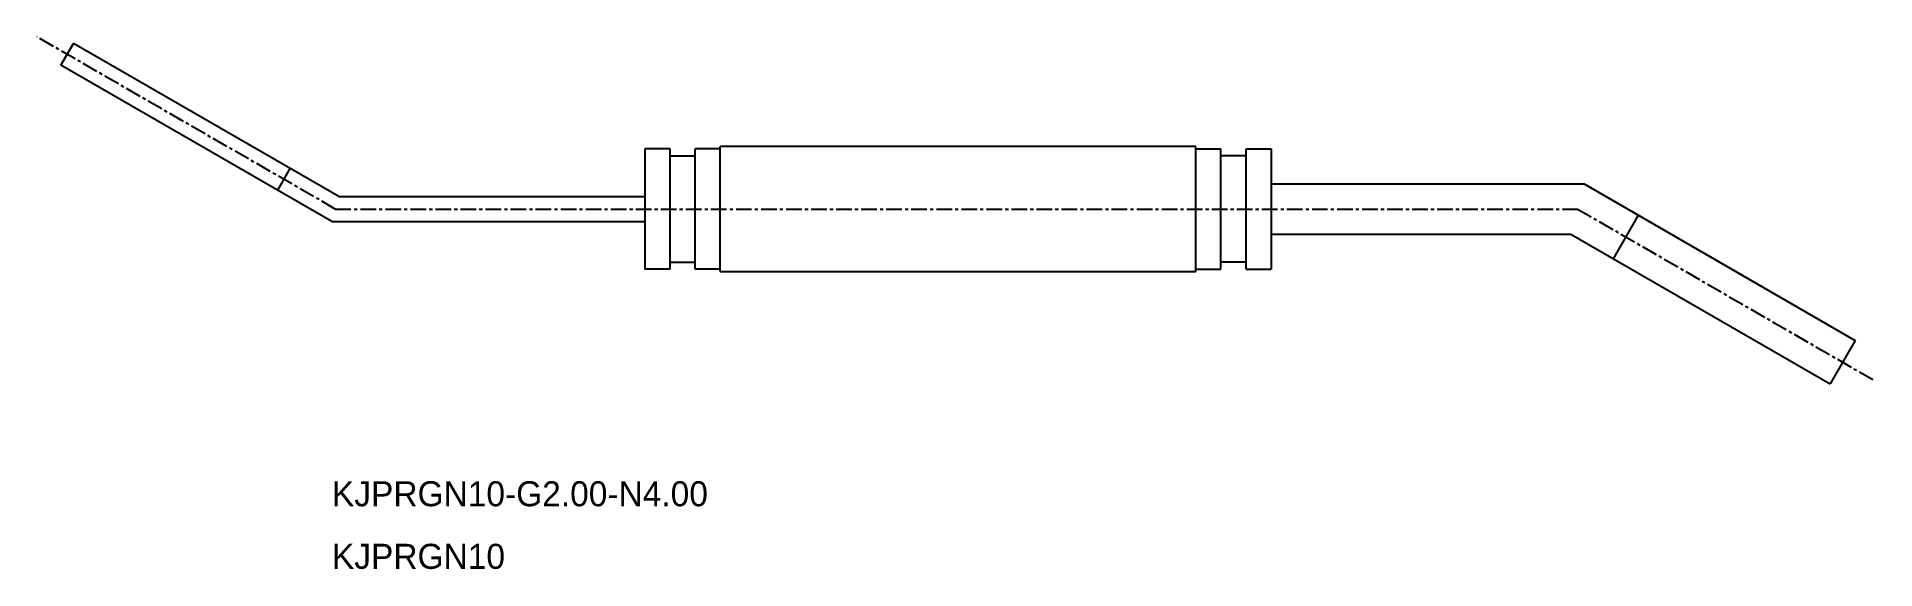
# Model space of a CAD drawing. Extents: x -1644 to -1497, y -813 to -770.
import ezdxf

# ---------------------------------------------------------------- set-up
doc = ezdxf.new("R2010")
doc.units = 0
doc.linetypes.add('CENTER', pattern=[2, 1.25, -0.25, 0.25, -0.25])
doc.layers.get('0').update_dxf_attribs({"linetype": 'CONTINUOUS'})
doc.layers.add('CENTER', color=1, linetype='CENTER')

msp = doc.modelspace()

# ---------------------------------------------------------------- linework, layer by layer
at = {"color": 7, "linetype": 'CONTINUOUS'}
for p, q in [((-1641.91, -772.29), (-1640.91, -770.56)), ((-1619.72, -782.79), (-1640.91, -770.56)), ((-1620.26, -784.79), (-1641.91, -772.29)), ((-1593.26, -778.99), (-1595.26, -778.99)), ((-1595.26, -778.99), (-1595.26, -788.59)), ((-1593.26, -788.59), (-1593.26, -778.99)), ((-1593.26, -788.59), (-1593.26, -778.99)), ((-1593.26, -779.54), (-1591.26, -779.54)), ((-1589.26, -778.99), (-1591.26, -778.99)), ((-1591.26, -788.59), (-1591.26, -778.99)), ((-1551.26, -778.79), (-1589.26, -778.79)), ((-1589.26, -788.79), (-1589.26, -778.79)), ((-1551.26, -788.79), (-1551.26, -778.79)), ((-1551.26, -778.99), (-1549.26, -778.99)), ((-1549.26, -788.59), (-1549.26, -778.99)), ((-1547.26, -779.54), (-1549.26, -779.54)), ((-1547.26, -788.59), (-1547.26, -778.99)), ((-1547.26, -788.59), (-1547.26, -778.99)), ((-1547.26, -778.99), (-1545.26, -778.99)), ((-1545.26, -778.99), (-1545.26, -788.59)), ((-1545.26, -781.79), (-1520.26, -781.79)), ((-1520.26, -781.79), (-1498.61, -794.29)), ((-1619.72, -782.79), (-1595.26, -782.79)), ((-1620.26, -784.79), (-1595.26, -784.79)), ((-1545.26, -785.79), (-1521.33, -785.79)), ((-1521.33, -785.79), (-1500.61, -797.76)), ((-1593.26, -788.04), (-1591.26, -788.04)), ((-1547.26, -788.04), (-1549.26, -788.04)), ((-1593.26, -788.59), (-1595.26, -788.59)), ((-1589.26, -788.59), (-1591.26, -788.59)), ((-1589.26, -788.79), (-1551.26, -788.79)), ((-1551.26, -788.59), (-1549.26, -788.59)), ((-1547.26, -788.59), (-1545.26, -788.59)), ((-1498.61, -794.29), (-1500.61, -797.76))]:
    msp.add_line(p, q, dxfattribs=at)
at = {"color": 3, "linetype": 'CONTINUOUS'}
for p, q in [((-1624.59, -782.29), (-1623.59, -780.56)), ((-1515.93, -784.29), (-1517.93, -787.76))]:
    msp.add_line(p, q, dxfattribs=at)
at = {"layer": 'CENTER', "color": 1, "linetype": 'CENTER'}
for p, q in [((-1619.99, -783.79), (-1643.83, -770.03)), ((-1619.99, -783.79), (-1520.79, -783.79)), ((-1520.79, -783.79), (-1497.01, -797.53))]:
    msp.add_line(p, q, dxfattribs=at)

# ---------------------------------------------------------------- texts
at = {"color": 7, "linetype": 'CONTINUOUS'}
for s, p in [('KJPRGN10-G2.00-N4.00', (-1620.26, -807.54)), ('KJPRGN10', (-1620.26, -812.54))]:
    msp.add_text(s, height=2, dxfattribs=at).set_placement(p)

doc.saveas('drawing.dxf')
